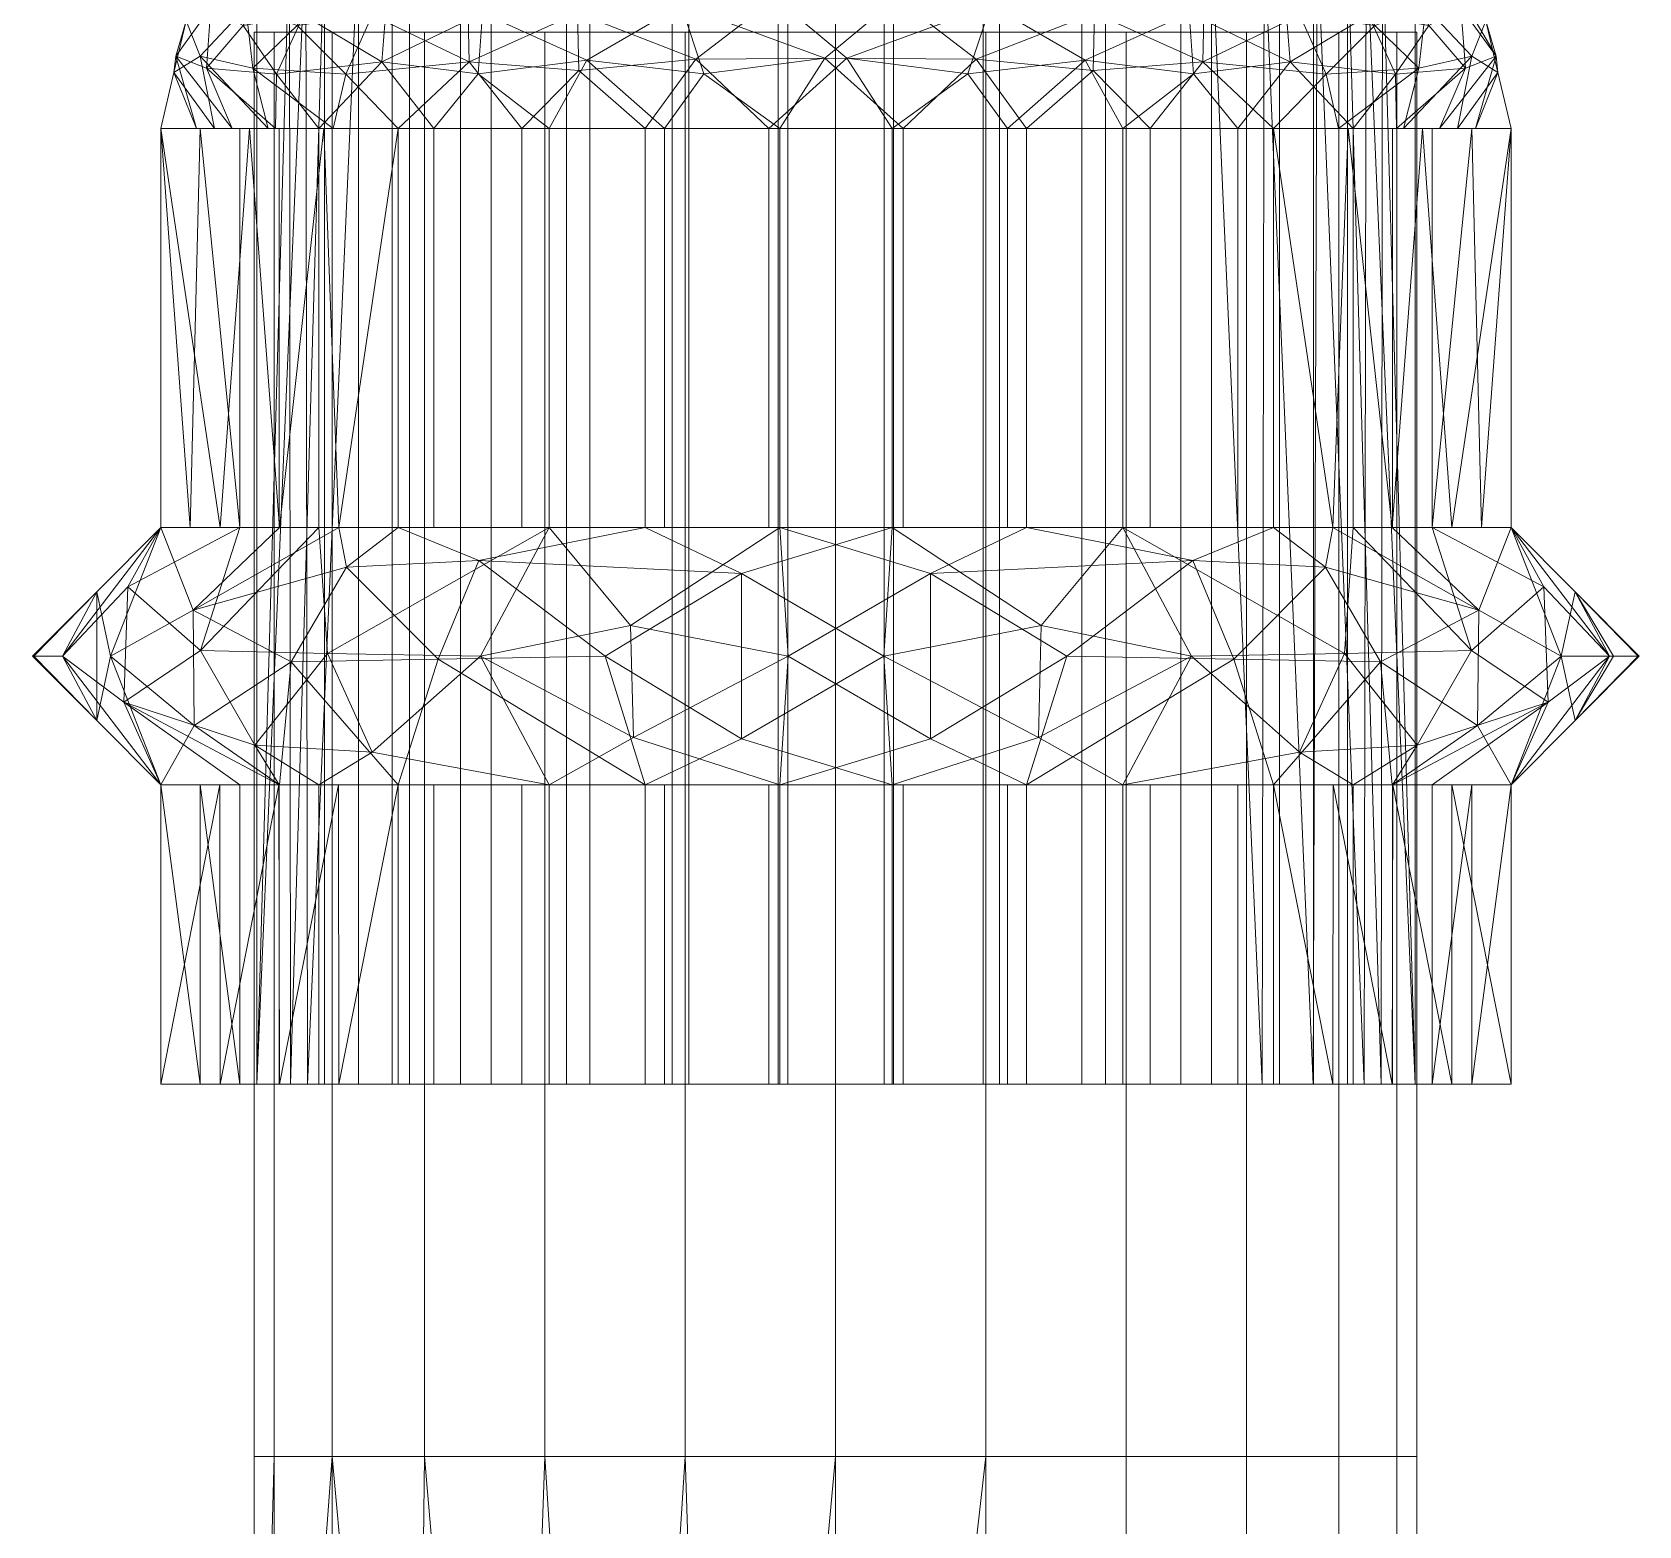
# Model space of a CAD drawing. Header units: inches. Extents: x -3325 to -59, y 5 to 733.
# Drawn here: x -2516.409 to -2514.591, y 457.053 to 458.743 of the extents above; entities that cross this region are included whole.
import ezdxf

# ---------------------------------------------------------------- set-up
doc = ezdxf.new("R2010")
doc.units = ezdxf.units.IN
doc.header["$MEASUREMENT"] = 0
doc.layers.add('P-PIPE', color=10, linetype='Continuous', lineweight=9)

# ---------------------------------------------------------------- blocks, each defined once
blk = doc.blocks.new('Tee - Welded - Generic - Standard-1244384-06 - Fifth Level')
at = {"layer": 'P-PIPE'}
mesh = blk.add_polyface(dxfattribs=at)
corners = [(-1.4961, -0.6575), (1.4961, -0.6575), (1.4961, -0.6351, 0.1702), (1.4961, -0.5694, 0.3287), (1.4961, -0.4649, 0.4649), (1.4961, -0.3287, 0.5694), (1.4961, -0.1702, 0.6351), (1.4961, 0, 0.6575), (1.4961, 0.1702, 0.6351), (1.4961, 0.3287, 0.5694), (1.4961, 0.4649, 0.4649), (1.4961, 0.5694, 0.3287), (1.4961, 0.6351, 0.1702), (1.4961, 0.6575), (0.6575, 0.6575), (0.6336, 0.6336, 0.1755), (0.5691, 0.5691, 0.3293), (0.4771, 0.4771, 0.4524), (0.3685, 0.3685, 0.5445), (0.2501, 0.2501, 0.608), (0.1263, 0.1263, 0.6452), (0, 0, 0.6575), (-0.1263, 0.1263, 0.6452), (-0.2501, 0.2501, 0.608), (-0.3685, 0.3685, 0.5445), (-0.4771, 0.4771, 0.4524), (-0.5691, 0.5691, 0.3293), (-0.6336, 0.6336, 0.1755), (-0.6575, 0.6575), (-1.4961, 0.6575), (-1.4961, 0.6351, 0.1702), (-1.4961, 0.5694, 0.3287), (-1.4961, 0.4649, 0.4649), (-1.4961, 0.3287, 0.5694), (-1.4961, 0.1702, 0.6351), (-1.4961, 0, 0.6575), (-1.4961, -0.1702, 0.6351), (-1.4961, -0.3287, 0.5694), (-1.4961, -0.4649, 0.4649), (-1.4961, -0.5694, 0.3287), (-1.4961, -0.6351, 0.1702)]
mesh.append_faces([[corners[k] for k in face] for face in [(14, 12, 13)]], dxfattribs={"vtx0": -1})
mesh.append_faces([[corners[k] for k in face] for face in [(15, 12, 14), (17, 11, 16), (31, 27, 30), (33, 24, 32), (26, 31, 25), (19, 9, 18), (21, 7, 20), (20, 8, 19), (9, 19, 8), (23, 34, 22), (35, 22, 34)]], dxfattribs={"vtx0": -1, "vtx1": -1})
mesh.append_faces([[corners[k] for k in face] for face in [(15, 11, 12), (18, 9, 10), (10, 17, 18), (30, 27, 28), (31, 26, 27), (32, 24, 25), (25, 31, 32), (40, 2, 3, 39), (38, 4, 5, 37), (39, 3, 4, 38), (37, 5, 6, 36), (35, 21, 22)]], dxfattribs={"vtx0": -1, "vtx2": -1})
mesh.append_faces([[corners[k] for k in face] for face in [(21, 35, 36, 6)]], dxfattribs={"vtx0": -1, "vtx2": -1, "vtx3": -1})
mesh.append_faces([[corners[k] for k in face] for face in [(29, 30, 28)]], dxfattribs={"vtx1": -1})
mesh.append_faces([[corners[k] for k in face] for face in [(15, 16, 11), (10, 11, 17), (23, 24, 33), (7, 8, 20), (6, 7, 21), (33, 34, 23)]], dxfattribs={"vtx1": -1, "vtx2": -1})
mesh.append_faces([[corners[k] for k in face] for face in [(0, 1, 2, 40)]], dxfattribs={"vtx2": -1})
mesh = blk.add_polyface(dxfattribs=at)
corners = [(-1.4961, 0.6575), (-0.6575, 0.6575), (-0.6336, 0.6336, -0.1755), (-0.5691, 0.5691, -0.3293), (-0.4771, 0.4771, -0.4524), (-0.3685, 0.3685, -0.5445), (-0.2501, 0.2501, -0.608), (-0.1263, 0.1263, -0.6452), (0, 0, -0.6575), (0.1263, 0.1263, -0.6452), (0.2501, 0.2501, -0.608), (0.3685, 0.3685, -0.5445), (0.4771, 0.4771, -0.4524), (0.5691, 0.5691, -0.3293), (0.6336, 0.6336, -0.1755), (0.6575, 0.6575), (1.4961, 0.6575), (1.4961, 0.6351, -0.1702), (1.4961, 0.5694, -0.3287), (1.4961, 0.4649, -0.4649), (1.4961, 0.3287, -0.5694), (1.4961, 0.1702, -0.6351), (1.4961, 0, -0.6575), (1.4961, -0.1702, -0.6351), (1.4961, -0.3287, -0.5694), (1.4961, -0.4649, -0.4649), (1.4961, -0.5694, -0.3287), (1.4961, -0.6351, -0.1702), (1.4961, -0.6575), (-1.4961, -0.6575), (-1.4961, -0.6351, -0.1702), (-1.4961, -0.5694, -0.3287), (-1.4961, -0.4649, -0.4649), (-1.4961, -0.3287, -0.5694), (-1.4961, -0.1702, -0.6351), (-1.4961, 0, -0.6575), (-1.4961, 0.1702, -0.6351), (-1.4961, 0.3287, -0.5694), (-1.4961, 0.4649, -0.4649), (-1.4961, 0.5694, -0.3287), (-1.4961, 0.6351, -0.1702)]
mesh.append_faces([[corners[k] for k in face] for face in [(30, 27, 28, 29)]], dxfattribs={"vtx0": -1})
mesh.append_faces([[corners[k] for k in face] for face in [(9, 22, 8), (36, 7, 35), (10, 21, 9), (18, 14, 17), (15, 17, 14), (6, 37, 5), (39, 4, 38), (4, 39, 3), (21, 10, 20)]], dxfattribs={"vtx0": -1, "vtx1": -1})
mesh.append_faces([[corners[k] for k in face] for face in [(32, 25, 26, 31), (31, 26, 27, 30), (33, 24, 25, 32), (9, 21, 22), (34, 23, 24, 33), (36, 6, 7), (8, 34, 35), (11, 19, 20), (19, 11, 12), (40, 1, 2), (39, 2, 3)]], dxfattribs={"vtx0": -1, "vtx2": -1})
mesh.append_faces([[corners[k] for k in face] for face in [(8, 22, 23, 34)]], dxfattribs={"vtx0": -1, "vtx2": -1, "vtx3": -1})
mesh.append_faces([[corners[k] for k in face] for face in [(0, 1, 40)]], dxfattribs={"vtx1": -1})
mesh.append_faces([[corners[k] for k in face] for face in [(36, 37, 6), (7, 8, 35), (12, 13, 18), (18, 19, 12), (10, 11, 20), (13, 14, 18), (37, 38, 5), (4, 5, 38), (39, 40, 2)]], dxfattribs={"vtx1": -1, "vtx2": -1})
mesh.append_faces([[corners[k] for k in face] for face in [(15, 16, 17)]], dxfattribs={"vtx2": -1})
mesh = blk.add_polyface(dxfattribs=at)
corners = [(1.4961, 0.6575), (1.4961, 0.6351, 0.1702), (1.4961, 0.5694, 0.3287), (1.4961, 0.4649, 0.4649), (1.4961, 0.3287, 0.5694), (1.4961, 0.1702, 0.6351), (1.4961, 0, 0.6575), (1.4961, -0.1702, 0.6351), (1.4961, -0.3287, 0.5694), (1.4961, -0.4649, 0.4649), (1.4961, -0.5694, 0.3287), (1.4961, -0.6351, 0.1702), (1.4961, -0.6575), (1.4961, -0.6351, -0.1702), (1.4961, -0.5694, -0.3287), (1.4961, -0.4649, -0.4649), (1.4961, -0.3287, -0.5694), (1.4961, -0.1702, -0.6351), (1.4961, 0, -0.6575), (1.4961, 0.1702, -0.6351), (1.4961, 0.3287, -0.5694), (1.4961, 0.4649, -0.4649), (1.4961, 0.5694, -0.3287), (1.4961, 0.6351, -0.1702)]
mesh.append_faces([[corners[k] for k in face] for face in [(20, 17, 18, 19)]], dxfattribs={"vtx0": -1})
mesh.append_faces([[corners[k] for k in face] for face in [(23, 17, 20), (11, 23, 8, 10)]], dxfattribs={"vtx0": -1, "vtx1": -1, "vtx2": -1})
mesh.append_faces([[corners[k] for k in face] for face in [(17, 23, 11, 14)]], dxfattribs={"vtx0": -1, "vtx1": -1, "vtx2": -1, "vtx3": -1})
mesh.append_faces([[corners[k] for k in face] for face in [(16, 17, 14, 15), (9, 10, 8)]], dxfattribs={"vtx1": -1})
mesh.append_faces([[corners[k] for k in face] for face in [(7, 8, 3, 6)]], dxfattribs={"vtx1": -1, "vtx2": -1})
mesh.append_faces([[corners[k] for k in face] for face in [(23, 0, 3, 8)]], dxfattribs={"vtx1": -1, "vtx2": -1, "vtx3": -1})
mesh.append_faces([[corners[k] for k in face] for face in [(12, 13, 14, 11)]], dxfattribs={"vtx2": -1})
mesh.append_faces([[corners[k] for k in face] for face in [(20, 21, 22, 23), (0, 1, 2, 3), (3, 4, 5, 6)]], dxfattribs={"vtx3": -1})
blk = doc.blocks.new('Victaulic-VicPress316-Elbow 90-45deg Style P568_P571 - Standard-1244383-06 - Fifth Level')
at = {"layer": 'P-PIPE'}
mesh = blk.add_polyface(dxfattribs=at)
corners = [(-0.6575, -2.221), (-0.7377, -2.3171), (-0.7665, -2.439), (-0.542, -2.439, 0.542), (0, -2.439, 0.7665), (0.542, -2.439, 0.542), (0.7665, -2.439), (0.7377, -2.3171), (0.6575, -2.221), (0.4649, -2.221, 0.4649), (0, -2.221, 0.6575), (-0.4649, -2.221, 0.4649), (0.6649, -2.439, 0.2453), (-0.6649, -2.439, 0.2453), (0.5612, -2.221, 0.2325), (0.5655, -2.3109, 0.4687), (0.271, -2.439, 0.6542), (0.3473, -2.3086, 0.6458), (-0.5612, -2.221, 0.2325), (-0.5655, -2.3109, 0.4687), (-0.271, -2.439, 0.6542), (-0.3473, -2.3086, 0.6458), (0.6896, -2.3021, 0.2383), (-0.6896, -2.3021, 0.2383), (0.2325, -2.221, 0.5612), (0.1283, -2.2917, 0.7118), (-0.1159, -2.2997, 0.7189), (-0.2325, -2.221, 0.5612), (0.7515, -2.3755), (0.7157, -2.439, 0.1227), (0.7356, -2.3573, 0.1654), (0.6883, -2.3706, 0.317), (0.6034, -2.439, 0.3937), (0.5958, -2.3776, 0.471), (0.466, -2.3637, 0.5952), (0.6423, -2.3225, 0.3682), (0.609, -2.2669, 0.3557), (0.5131, -2.221, 0.3487), (0.4065, -2.439, 0.5981), (-0.7157, -2.439, 0.1227), (-0.7515, -2.3755), (-0.7356, -2.3573, 0.1654), (-0.6883, -2.3706, 0.317), (-0.6034, -2.439, 0.3937), (-0.5958, -2.3776, 0.471), (-0.466, -2.3637, 0.5952), (-0.6423, -2.3225, 0.3682), (-0.609, -2.2669, 0.3557), (-0.5131, -2.221, 0.3487), (-0.4065, -2.439, 0.5981), (0.4636, -2.2772, 0.542), (0.3487, -2.221, 0.5131), (-0.4636, -2.2772, 0.542), (-0.3487, -2.221, 0.5131), (0.6094, -2.221, 0.1162), (-0.6094, -2.221, 0.1162), (0.1162, -2.221, 0.6094), (0.2192, -2.3604, 0.7224), (0.0503, -2.3595, 0.753), (-0.1355, -2.439, 0.7104), (-0.2226, -2.3618, 0.7218), (0.1355, -2.439, 0.7104), (-0.087, -2.377, 0.7544), (-0.3499, -2.3773, 0.674), (-0.1162, -2.221, 0.6094), (0.3481, -2.3732, 0.6738)]
mesh.append_faces([[corners[k] for k in face] for face in [(55, 47, 18), (7, 30, 28), (29, 30, 12), (3, 44, 43), (48, 52, 11), (24, 17, 51), (14, 36, 54), (56, 25, 24), (59, 60, 20), (20, 63, 49)]], dxfattribs={"vtx0": -1, "vtx1": -1})
mesh.append_faces([[corners[k] for k in face] for face in [(22, 54, 36), (22, 31, 30), (57, 65, 17), (15, 36, 50), (33, 15, 34), (44, 3, 45), (44, 46, 42), (48, 47, 52), (45, 49, 63), (33, 32, 31), (17, 24, 25), (31, 12, 30), (19, 52, 47), (26, 62, 58), (58, 61, 57), (21, 53, 52), (25, 10, 26), (36, 35, 22), (47, 46, 19), (13, 42, 41), (17, 25, 57), (50, 51, 17), (57, 25, 58), (34, 65, 38), (7, 22, 30), (30, 29, 28), (31, 22, 35), (5, 33, 34), (35, 15, 33), (17, 34, 50), (31, 35, 33), (15, 35, 36), (36, 37, 50), (41, 23, 1), (42, 23, 41), (41, 40, 39), (42, 46, 23), (43, 44, 42), (19, 44, 45), (19, 45, 52), (63, 60, 21), (23, 47, 55), (19, 46, 44), (46, 47, 23), (15, 50, 34), (21, 52, 45), (34, 17, 65), (58, 25, 26), (62, 60, 59), (20, 60, 63), (60, 26, 21), (60, 62, 26), (58, 62, 4), (45, 63, 21), (21, 26, 27), (65, 57, 16)]], dxfattribs={"vtx0": -1, "vtx1": -1, "vtx2": -1})
mesh.append_faces([[corners[k] for k in face] for face in [(41, 1, 40), (62, 59, 4), (33, 5, 32), (36, 14, 37), (42, 13, 43), (45, 3, 49), (21, 27, 53), (50, 9, 51), (22, 8, 54), (58, 4, 61), (26, 10, 64)]], dxfattribs={"vtx0": -1, "vtx2": -1})
mesh.append_faces([[corners[k] for k in face] for face in [(7, 8, 22), (37, 9, 50), (56, 10, 25), (0, 1, 23), (64, 27, 26), (32, 12, 31), (38, 5, 34), (39, 13, 41), (55, 0, 23), (16, 38, 65), (48, 18, 47), (53, 11, 52), (61, 16, 57)]], dxfattribs={"vtx1": -1, "vtx2": -1})
mesh.append_faces([[corners[k] for k in face] for face in [(40, 2, 39), (29, 6, 28)]], dxfattribs={"vtx2": -1})
mesh = blk.add_polyface(dxfattribs=at)
corners = [(0.6575, -2.221), (0.7377, -2.3171), (0.7665, -2.439), (0.542, -2.439, -0.542), (0, -2.439, -0.7665), (-0.542, -2.439, -0.542), (-0.7665, -2.439), (-0.7377, -2.3171), (-0.6575, -2.221), (-0.4649, -2.221, -0.4649), (0, -2.221, -0.6575), (0.4649, -2.221, -0.4649), (-0.6649, -2.439, -0.2453), (0.6649, -2.439, -0.2453), (-0.5612, -2.221, -0.2325), (-0.5655, -2.3109, -0.4687), (-0.271, -2.439, -0.6542), (-0.3473, -2.3086, -0.6458), (0.5612, -2.221, -0.2325), (0.5655, -2.3109, -0.4687), (0.271, -2.439, -0.6542), (0.3473, -2.3086, -0.6458), (-0.6896, -2.3021, -0.2383), (0.6896, -2.3021, -0.2383), (-0.2325, -2.221, -0.5612), (-0.1283, -2.2917, -0.7118), (0.1159, -2.2997, -0.7189), (0.2325, -2.221, -0.5612), (-0.7515, -2.3755), (-0.7157, -2.439, -0.1227), (-0.7356, -2.3573, -0.1654), (-0.6883, -2.3706, -0.317), (-0.6034, -2.439, -0.3937), (-0.5958, -2.3776, -0.471), (-0.466, -2.3637, -0.5952), (-0.6423, -2.3225, -0.3682), (-0.609, -2.2669, -0.3557), (-0.5131, -2.221, -0.3487), (-0.4065, -2.439, -0.5981), (0.7157, -2.439, -0.1227), (0.7515, -2.3755), (0.7356, -2.3573, -0.1654), (0.6883, -2.3706, -0.317), (0.6034, -2.439, -0.3937), (0.5958, -2.3776, -0.471), (0.466, -2.3637, -0.5952), (0.6423, -2.3225, -0.3682), (0.609, -2.2669, -0.3557), (0.5131, -2.221, -0.3487), (0.4065, -2.439, -0.5981), (-0.4636, -2.2772, -0.542), (-0.3487, -2.221, -0.5131), (0.4636, -2.2772, -0.542), (0.3487, -2.221, -0.5131), (-0.6094, -2.221, -0.1162), (0.6976, -2.2691), (0.6094, -2.221, -0.1162), (-0.1162, -2.221, -0.6094), (-0.2192, -2.3604, -0.7224), (-0.0503, -2.3595, -0.753), (0.1355, -2.439, -0.7104), (0.2226, -2.3618, -0.7218), (-0.1355, -2.439, -0.7104), (0.087, -2.377, -0.7544), (0.3499, -2.3773, -0.674), (0.1162, -2.221, -0.6094), (-0.3481, -2.3732, -0.6738)]
mesh.append_faces([[corners[k] for k in face] for face in [(1, 41, 55), (7, 30, 28), (29, 30, 12), (55, 23, 0), (3, 44, 43), (48, 52, 11), (24, 17, 51), (14, 36, 54), (56, 47, 18), (57, 25, 24), (60, 61, 20), (20, 64, 49)]], dxfattribs={"vtx0": -1, "vtx1": -1})
mesh.append_faces([[corners[k] for k in face] for face in [(15, 36, 50), (22, 31, 30), (58, 66, 17), (17, 24, 25), (59, 62, 58), (33, 15, 34), (31, 12, 30), (22, 54, 36), (45, 49, 64), (45, 44, 3), (33, 32, 31), (48, 47, 52), (44, 46, 42), (19, 52, 47), (26, 63, 59), (56, 23, 47), (21, 53, 52), (25, 10, 26), (36, 35, 22), (47, 46, 19), (13, 42, 41), (17, 25, 58), (50, 51, 17), (58, 25, 59), (34, 66, 38), (7, 22, 30), (30, 29, 28), (31, 22, 35), (5, 33, 34), (35, 15, 33), (17, 34, 50), (31, 35, 33), (15, 35, 36), (36, 37, 50), (23, 55, 41), (42, 23, 41), (41, 40, 39), (42, 46, 23), (43, 44, 42), (19, 44, 45), (19, 45, 52), (64, 61, 21), (19, 46, 44), (46, 47, 23), (15, 50, 34), (21, 52, 45), (34, 17, 66), (59, 25, 26), (63, 61, 60), (20, 61, 64), (61, 26, 21), (61, 63, 26), (59, 63, 4), (45, 64, 21), (21, 26, 27), (66, 58, 16)]], dxfattribs={"vtx0": -1, "vtx1": -1, "vtx2": -1})
mesh.append_faces([[corners[k] for k in face] for face in [(50, 37, 9), (41, 1, 40), (63, 60, 4), (33, 5, 32), (36, 14, 37), (42, 13, 43), (45, 3, 49), (21, 27, 53), (50, 9, 51), (22, 8, 54), (59, 4, 62), (26, 10, 65)]], dxfattribs={"vtx0": -1, "vtx2": -1})
mesh.append_faces([[corners[k] for k in face] for face in [(7, 8, 22), (57, 10, 25), (65, 27, 26), (32, 12, 31), (38, 5, 34), (39, 13, 41), (16, 38, 66), (56, 0, 23), (48, 18, 47), (53, 11, 52), (62, 16, 58)]], dxfattribs={"vtx1": -1, "vtx2": -1})
mesh.append_faces([[corners[k] for k in face] for face in [(40, 2, 39), (29, 6, 28)]], dxfattribs={"vtx2": -1})
mesh = blk.add_polyface(dxfattribs=at)
corners = [(-0.6575, -3.52), (-0.6575, -2.221), (-0.4649, -2.221, 0.4649), (0, -2.221, 0.6575), (0.4649, -2.221, 0.4649), (0.6575, -2.221), (0.6575, -3.52), (0.4649, -3.52, 0.4649), (0, -3.52, 0.6575), (-0.4649, -3.52, 0.4649), (0.2325, -3.52, 0.5612), (0.2325, -2.221, 0.5612), (0.3487, -2.221, 0.5131), (0.565, -2.221, 0.2234), (0.5612, -3.52, 0.2325), (0.5131, -3.52, 0.3487), (-0.5612, -3.52, 0.2325), (-0.5612, -2.221, 0.2325), (-0.5131, -2.221, 0.3487), (-0.2325, -3.52, 0.5612), (-0.2325, -2.221, 0.5612), (-0.1162, -2.221, 0.6094), (0.1162, -3.52, 0.6094), (0.1162, -2.221, 0.6094), (0.3487, -3.52, 0.5131), (0.6112, -2.221, 0.1117), (0.6094, -3.52, 0.1162), (0.5149, -2.221, 0.3442), (-0.6112, -2.221, 0.1117), (-0.6094, -3.52, 0.1162), (-0.5131, -3.52, 0.3487), (-0.3487, -2.221, 0.5131), (-0.3487, -3.52, 0.5131), (-0.1162, -3.52, 0.6094)]
mesh.append_faces([[corners[k] for k in face] for face in [(13, 14, 27), (7, 4, 15), (17, 29, 28)]], dxfattribs={"vtx0": -1, "vtx1": -1})
mesh.append_faces([[corners[k] for k in face] for face in [(21, 33, 19, 20), (25, 6, 26), (11, 10, 22, 23), (30, 18, 2, 9), (17, 16, 29), (3, 8, 33, 21), (8, 3, 23, 22), (20, 19, 32, 31), (18, 30, 16, 17), (13, 26, 14), (31, 32, 9, 2), (26, 13, 25), (15, 4, 27)]], dxfattribs={"vtx0": -1, "vtx2": -1})
mesh.append_faces([[corners[k] for k in face] for face in [(29, 0, 28), (14, 15, 27)]], dxfattribs={"vtx1": -1, "vtx2": -1})
mesh.append_faces([[corners[k] for k in face] for face in [(12, 4, 7, 24), (24, 10, 11, 12)]], dxfattribs={"vtx1": -1, "vtx3": -1})
mesh.append_faces([[corners[k] for k in face] for face in [(25, 5, 6), (0, 1, 28)]], dxfattribs={"vtx2": -1})
mesh = blk.add_polyface(dxfattribs=at)
corners = [(0.6575, -3.52), (0.6575, -2.221), (0.4649, -2.221, -0.4649), (0, -2.221, -0.6575), (-0.4649, -2.221, -0.4649), (-0.6575, -2.221), (-0.6575, -3.52), (-0.4649, -3.52, -0.4649), (0, -3.52, -0.6575), (0.4649, -3.52, -0.4649), (-0.5612, -3.52, -0.2325), (-0.5612, -2.221, -0.2325), (-0.6112, -2.221, -0.1117), (-0.2325, -2.221, -0.5612), (-0.2325, -3.52, -0.5612), (-0.1162, -3.52, -0.6094), (0.5612, -3.52, -0.2325), (0.5612, -2.221, -0.2325), (0.5131, -2.221, -0.3487), (0.2325, -3.52, -0.5612), (0.2325, -2.221, -0.5612), (0.1162, -2.221, -0.6094), (-0.5131, -3.52, -0.3487), (-0.5131, -2.221, -0.3487), (-0.6094, -3.52, -0.1162), (-0.3487, -3.52, -0.5131), (-0.3487, -2.221, -0.5131), (-0.1162, -2.221, -0.6094), (0.6112, -2.221, -0.1117), (0.6094, -3.52, -0.1162), (0.5131, -3.52, -0.3487), (0.3487, -2.221, -0.5131), (0.3487, -3.52, -0.5131), (0.1162, -3.52, -0.6094)]
mesh.append_faces([[corners[k] for k in face] for face in [(17, 29, 28)]], dxfattribs={"vtx0": -1, "vtx1": -1})
mesh.append_faces([[corners[k] for k in face] for face in [(30, 18, 2, 9), (7, 4, 23, 22), (8, 3, 27, 15), (14, 13, 26, 25), (11, 10, 22, 23), (25, 26, 4, 7), (21, 33, 19, 20), (17, 16, 29), (3, 8, 33, 21), (15, 27, 13, 14), (12, 6, 24), (18, 30, 16, 17), (20, 19, 32, 31), (31, 32, 9, 2), (24, 11, 12)]], dxfattribs={"vtx0": -1, "vtx2": -1})
mesh.append_faces([[corners[k] for k in face] for face in [(24, 10, 11), (29, 0, 28)]], dxfattribs={"vtx1": -1, "vtx2": -1})
mesh.append_faces([[corners[k] for k in face] for face in [(12, 5, 6), (0, 1, 28)]], dxfattribs={"vtx2": -1})
mesh = blk.add_polyface(dxfattribs=at)
corners = [(-0.7665, -2.439), (-0.7665, -2.8905), (-0.542, -2.8905, 0.542), (0, -2.8905, 0.7665), (0.542, -2.8905, 0.542), (0.7665, -2.8905), (0.7665, -2.439), (0.542, -2.439, 0.542), (0, -2.439, 0.7665), (-0.542, -2.439, 0.542), (0.6827, -2.439, 0.2023), (0.6542, -2.8905, 0.271), (0.5981, -2.8905, 0.4065), (0.271, -2.439, 0.6542), (0.271, -2.8905, 0.6542), (0.1355, -2.8905, 0.7104), (-0.6542, -2.439, 0.271), (-0.6542, -2.8905, 0.271), (-0.7246, -2.8905, 0.1011), (-0.271, -2.8905, 0.6542), (-0.271, -2.439, 0.6542), (-0.1355, -2.439, 0.7104), (0.7104, -2.8905, 0.1355), (0.6124, -2.439, 0.3721), (0.4065, -2.8905, 0.5981), (0.4065, -2.439, 0.5981), (0.1355, -2.439, 0.7104), (-0.5981, -2.439, 0.4065), (-0.5981, -2.8905, 0.4065), (-0.7104, -2.439, 0.1355), (-0.4065, -2.8905, 0.5981), (-0.4065, -2.439, 0.5981), (-0.1355, -2.8905, 0.7104)]
mesh.append_faces([[corners[k] for k in face] for face in [(18, 0, 1)]], dxfattribs={"vtx0": -1})
mesh.append_faces([[corners[k] for k in face] for face in [(23, 11, 10), (12, 7, 4), (10, 22, 6), (11, 23, 12), (29, 17, 16), (17, 29, 18)]], dxfattribs={"vtx0": -1, "vtx1": -1})
mesh.append_faces([[corners[k] for k in face] for face in [(8, 3, 15, 26), (24, 25, 13, 14), (21, 32, 3, 8), (14, 13, 26, 15), (27, 28, 2, 9), (30, 31, 9, 2), (4, 7, 25, 24), (16, 17, 28, 27), (19, 20, 31, 30), (20, 19, 32, 21), (10, 11, 22)]], dxfattribs={"vtx0": -1, "vtx2": -1})
mesh.append_faces([[corners[k] for k in face] for face in [(5, 6, 22)]], dxfattribs={"vtx1": -1})
mesh.append_faces([[corners[k] for k in face] for face in [(23, 7, 12), (29, 0, 18)]], dxfattribs={"vtx1": -1, "vtx2": -1})
mesh = blk.add_polyface(dxfattribs=at)
corners = [(0.7665, -2.439), (0.7665, -2.8905), (0.542, -2.8905, -0.542), (0, -2.8905, -0.7665), (-0.542, -2.8905, -0.542), (-0.7665, -2.8905), (-0.7665, -2.439), (-0.542, -2.439, -0.542), (0, -2.439, -0.7665), (0.542, -2.439, -0.542), (-0.6827, -2.439, -0.2023), (-0.6542, -2.8905, -0.271), (-0.5981, -2.8905, -0.4065), (-0.271, -2.439, -0.6542), (-0.271, -2.8905, -0.6542), (-0.1355, -2.8905, -0.7104), (0.6542, -2.439, -0.271), (0.6542, -2.8905, -0.271), (0.7246, -2.8905, -0.1011), (0.271, -2.8905, -0.6542), (0.271, -2.439, -0.6542), (0.1355, -2.439, -0.7104), (-0.7104, -2.8905, -0.1355), (-0.6124, -2.439, -0.3721), (-0.4065, -2.8905, -0.5981), (-0.4065, -2.439, -0.5981), (-0.1355, -2.439, -0.7104), (0.5981, -2.439, -0.4065), (0.5981, -2.8905, -0.4065), (0.7104, -2.439, -0.1355), (0.4065, -2.8905, -0.5981), (0.4065, -2.439, -0.5981), (0.1355, -2.8905, -0.7104)]
mesh.append_faces([[corners[k] for k in face] for face in [(18, 0, 1)]], dxfattribs={"vtx0": -1})
mesh.append_faces([[corners[k] for k in face] for face in [(23, 11, 10), (12, 7, 4), (10, 22, 6), (29, 17, 16), (17, 29, 18), (11, 23, 12)]], dxfattribs={"vtx0": -1, "vtx1": -1})
mesh.append_faces([[corners[k] for k in face] for face in [(8, 3, 15, 26), (4, 7, 25, 24), (24, 25, 13, 14), (21, 32, 3, 8), (27, 28, 2, 9), (16, 17, 28, 27), (30, 31, 9, 2), (14, 13, 26, 15), (19, 20, 31, 30), (20, 19, 32, 21), (10, 11, 22)]], dxfattribs={"vtx0": -1, "vtx2": -1})
mesh.append_faces([[corners[k] for k in face] for face in [(5, 6, 22)]], dxfattribs={"vtx1": -1})
mesh.append_faces([[corners[k] for k in face] for face in [(23, 7, 12), (29, 0, 18)]], dxfattribs={"vtx1": -1, "vtx2": -1})
mesh = blk.add_polyface(dxfattribs=at)
corners = [(-0.7665, -2.8905), (-0.912, -3.036), (-0.7665, -3.1815), (-0.542, -3.1815, 0.542), (0, -3.1815, 0.7665), (0.542, -3.1815, 0.542), (0.7665, -3.1815), (0.912, -3.036), (0.7665, -2.8905), (0.542, -2.8905, 0.542), (0, -2.8905, 0.7665), (-0.542, -2.8905, 0.542), (0.8508, -3.036, 0.3284), (0.6542, -3.1815, 0.271), (0.6699, -3.0423, 0.6186), (0.3329, -3.036, 0.8491), (0.6542, -2.8905, 0.271), (-0.8508, -3.036, 0.3284), (-0.6542, -2.8905, 0.271), (-0.6699, -3.0297, 0.6186), (-0.3329, -3.036, 0.8491), (-0.6542, -3.1815, 0.271), (0.8392, -2.9632), (0.8392, -3.1087), (0.8966, -3.036, 0.167), (0.7661, -3.1143, 0.4512), (0.7691, -2.9841, 0.4721), (0.5981, -2.8905, 0.4065), (0.6078, -2.9354, 0.6247), (0.5145, -3.0392, 0.753), (0.271, -2.8905, 0.6542), (0.4658, -2.9276, 0.7271), (0.271, -3.1815, 0.6542), (0.0217, -3.036, 0.9117), (-0.8392, -3.1087), (-0.8392, -2.9632), (-0.8966, -3.036, 0.167), (-0.7661, -2.9577, 0.4512), (-0.7691, -3.0879, 0.4721), (-0.5981, -3.1815, 0.4065), (-0.6078, -3.1366, 0.6247), (-0.5145, -3.0328, 0.753), (-0.271, -3.1815, 0.6542), (-0.4658, -3.1444, 0.7271), (-0.271, -2.8905, 0.6542), (0.1789, -2.9424, 0.8594), (0.1789, -3.1296, 0.8594), (-0.1578, -3.1281, 0.8648), (-0.1586, -3.0014, 0.8939)]
mesh.append_faces([[corners[k] for k in face] for face in [(10, 45, 30), (3, 40, 39), (23, 12, 6), (16, 26, 8), (27, 26, 16), (35, 17, 0), (21, 38, 2), (39, 38, 21), (32, 46, 4), (44, 48, 10)]], dxfattribs={"vtx0": -1, "vtx1": -1})
mesh.append_faces([[corners[k] for k in face] for face in [(20, 42, 47), (14, 25, 26), (31, 45, 15), (26, 25, 12), (29, 28, 31), (26, 28, 14), (15, 32, 29), (38, 40, 19), (8, 26, 12), (37, 38, 19), (47, 33, 48), (38, 37, 17), (41, 40, 43), (2, 38, 17), (12, 24, 22), (24, 12, 23), (12, 25, 6), (25, 14, 13), (27, 28, 26), (14, 28, 29), (14, 29, 5), (46, 15, 45), (29, 31, 15), (9, 31, 28), (46, 45, 33), (33, 4, 46), (17, 36, 34), (36, 17, 35), (17, 37, 0), (37, 19, 18), (40, 38, 39), (19, 40, 41), (42, 20, 43), (41, 11, 19), (10, 48, 33), (41, 43, 20), (3, 43, 40), (20, 44, 41), (33, 45, 10), (30, 45, 31), (46, 32, 15), (20, 47, 48), (33, 47, 4), (48, 44, 20)]], dxfattribs={"vtx0": -1, "vtx1": -1, "vtx2": -1})
mesh.append_faces([[corners[k] for k in face] for face in [(24, 7, 22), (29, 32, 5), (14, 5, 13), (25, 13, 6), (37, 18, 0), (41, 44, 11), (24, 23, 7), (31, 9, 30), (47, 42, 4), (36, 35, 1), (43, 3, 42)]], dxfattribs={"vtx0": -1, "vtx2": -1})
mesh.append_faces([[corners[k] for k in face] for face in [(22, 8, 12), (34, 2, 17), (1, 34, 36), (11, 18, 19), (27, 9, 28)]], dxfattribs={"vtx1": -1, "vtx2": -1})
mesh = blk.add_polyface(dxfattribs=at)
corners = [(0.7665, -2.8905), (0.912, -3.036), (0.7665, -3.1815), (0.542, -3.1815, -0.542), (0, -3.1815, -0.7665), (-0.542, -3.1815, -0.542), (-0.7665, -3.1815), (-0.912, -3.036), (-0.7665, -2.8905), (-0.542, -2.8905, -0.542), (0, -2.8905, -0.7665), (0.542, -2.8905, -0.542), (-0.8508, -3.036, -0.3284), (-0.6542, -3.1815, -0.271), (-0.6699, -3.0423, -0.6186), (-0.3329, -3.036, -0.8491), (-0.6542, -2.8905, -0.271), (0.8508, -3.036, -0.3284), (0.6542, -2.8905, -0.271), (0.6699, -3.0297, -0.6186), (0.3329, -3.036, -0.8491), (0.6542, -3.1815, -0.271), (-0.8392, -2.9632), (-0.8392, -3.1087), (-0.7661, -3.1143, -0.4512), (-0.7691, -2.9841, -0.4721), (-0.5981, -2.8905, -0.4065), (-0.6078, -2.9354, -0.6247), (-0.5145, -3.0392, -0.753), (-0.271, -2.8905, -0.6542), (-0.4658, -2.9276, -0.7271), (-0.271, -3.1815, -0.6542), (-0.0217, -3.036, -0.9117), (0.8392, -3.1087), (0.8392, -2.9632), (0.8966, -3.036, -0.167), (0.7661, -2.9577, -0.4512), (0.7691, -3.0879, -0.4721), (0.5981, -3.1815, -0.4065), (0.6078, -3.1366, -0.6247), (0.5145, -3.0328, -0.753), (0.271, -3.1815, -0.6542), (0.4658, -3.1444, -0.7271), (0.271, -2.8905, -0.6542), (-0.1789, -2.9424, -0.8594), (-0.1789, -3.1296, -0.8594), (0.1578, -3.1281, -0.8648), (0.1586, -3.0014, -0.8939)]
mesh.append_faces([[corners[k] for k in face] for face in [(10, 44, 29), (1, 35, 34), (23, 12, 6), (16, 25, 8), (26, 25, 16), (21, 37, 2), (38, 37, 21), (31, 45, 4), (43, 47, 10)]], dxfattribs={"vtx0": -1, "vtx1": -1})
mesh.append_faces([[corners[k] for k in face] for face in [(47, 32, 10), (13, 24, 14), (30, 44, 15), (25, 24, 12), (25, 27, 14), (15, 31, 28), (20, 42, 41), (18, 36, 19), (8, 25, 12), (46, 32, 47), (37, 39, 19), (28, 27, 30), (37, 36, 17), (40, 39, 42), (14, 24, 25), (2, 37, 17), (12, 23, 22), (12, 24, 6), (26, 27, 25), (14, 27, 28), (14, 28, 5), (45, 15, 44), (28, 30, 15), (9, 30, 27), (45, 44, 32), (32, 4, 45), (17, 34, 35), (35, 33, 17), (19, 36, 37), (17, 36, 0), (38, 39, 37), (19, 39, 40), (19, 40, 11), (20, 41, 46), (40, 42, 20), (3, 42, 39), (20, 43, 40), (32, 44, 10), (29, 44, 30), (45, 31, 15), (20, 46, 47), (32, 46, 4), (47, 43, 20)]], dxfattribs={"vtx0": -1, "vtx1": -1, "vtx2": -1})
mesh.append_faces([[corners[k] for k in face] for face in [(36, 18, 0), (24, 13, 6), (28, 31, 5), (19, 11, 18), (14, 5, 13), (40, 43, 11), (30, 9, 29), (46, 41, 4), (42, 3, 41)]], dxfattribs={"vtx0": -1, "vtx2": -1})
mesh.append_faces([[corners[k] for k in face] for face in [(22, 8, 12), (33, 2, 17), (26, 9, 27), (0, 34, 17), (1, 33, 35), (38, 3, 39)]], dxfattribs={"vtx1": -1, "vtx2": -1})
mesh.append_faces([[corners[k] for k in face] for face in [(23, 7, 22)]], dxfattribs={"vtx2": -1})
mesh = blk.add_polyface(dxfattribs=at)
corners = [(-0.7665, -3.1815), (-0.7665, -3.52), (-0.542, -3.52, 0.542), (0, -3.52, 0.7665), (0.542, -3.52, 0.542), (0.7665, -3.52), (0.7665, -3.1815), (0.542, -3.1815, 0.542), (0, -3.1815, 0.7665), (-0.542, -3.1815, 0.542), (0.6548, -3.1815, 0.2698), (0.6542, -3.52, 0.271), (0.5981, -3.52, 0.4065), (0.271, -3.1815, 0.6542), (0.271, -3.52, 0.6542), (0.1355, -3.52, 0.7104), (-0.6542, -3.1815, 0.271), (-0.6542, -3.52, 0.271), (-0.7106, -3.52, 0.1349), (-0.271, -3.52, 0.6542), (-0.271, -3.1815, 0.6542), (-0.1355, -3.1815, 0.7104), (0.7104, -3.52, 0.1355), (0.7106, -3.1815, 0.1349), (0.5984, -3.1815, 0.4059), (0.4065, -3.1815, 0.5981), (0.4065, -3.52, 0.5981), (0.1355, -3.1815, 0.7104), (-0.5981, -3.1815, 0.4065), (-0.5981, -3.52, 0.4065), (-0.7104, -3.1815, 0.1355), (-0.4065, -3.52, 0.5981), (-0.4065, -3.1815, 0.5981), (-0.1355, -3.52, 0.7104)]
mesh.append_faces([[corners[k] for k in face] for face in [(7, 4, 12), (15, 27, 8, 3), (11, 10, 24), (25, 26, 4, 7), (21, 33, 3, 8), (16, 17, 29, 28), (28, 29, 2, 9), (31, 32, 9, 2), (14, 13, 27, 15), (17, 16, 30), (13, 14, 26, 25), (19, 20, 32, 31), (20, 19, 33, 21), (23, 22, 5)]], dxfattribs={"vtx0": -1, "vtx2": -1})
mesh.append_faces([[corners[k] for k in face] for face in [(6, 23, 5)]], dxfattribs={"vtx1": -1})
mesh.append_faces([[corners[k] for k in face] for face in [(23, 10, 22), (24, 7, 12), (30, 0, 18), (11, 22, 10), (12, 11, 24), (18, 17, 30)]], dxfattribs={"vtx1": -1, "vtx2": -1})
mesh.append_faces([[corners[k] for k in face] for face in [(0, 1, 18)]], dxfattribs={"vtx2": -1})
mesh = blk.add_polyface(dxfattribs=at)
corners = [(0.7665, -3.1815), (0.7665, -3.52), (0.542, -3.52, -0.542), (0, -3.52, -0.7665), (-0.542, -3.52, -0.542), (-0.7665, -3.52), (-0.7665, -3.1815), (-0.542, -3.1815, -0.542), (0, -3.1815, -0.7665), (0.542, -3.1815, -0.542), (-0.6548, -3.1815, -0.2698), (-0.6542, -3.52, -0.271), (-0.5981, -3.52, -0.4065), (-0.271, -3.1815, -0.6542), (-0.271, -3.52, -0.6542), (-0.1355, -3.52, -0.7104), (0.6542, -3.1815, -0.271), (0.6542, -3.52, -0.271), (0.7106, -3.52, -0.1349), (0.271, -3.52, -0.6542), (0.271, -3.1815, -0.6542), (0.1355, -3.1815, -0.7104), (-0.7104, -3.52, -0.1355), (-0.7106, -3.1815, -0.1349), (-0.5984, -3.1815, -0.4059), (-0.4065, -3.1815, -0.5981), (-0.4065, -3.52, -0.5981), (-0.1355, -3.1815, -0.7104), (0.5981, -3.1815, -0.4065), (0.5981, -3.52, -0.4065), (0.7104, -3.1815, -0.1355), (0.4065, -3.52, -0.5981), (0.4065, -3.1815, -0.5981), (0.1355, -3.52, -0.7104)]
mesh.append_faces([[corners[k] for k in face] for face in [(7, 4, 12), (11, 10, 24), (8, 3, 15, 27), (13, 14, 26, 25), (25, 26, 4, 7), (21, 33, 3, 8), (28, 29, 2, 9), (16, 17, 29, 28), (31, 32, 9, 2), (17, 16, 30), (14, 13, 27, 15), (19, 20, 32, 31), (20, 19, 33, 21), (23, 22, 5)]], dxfattribs={"vtx0": -1, "vtx2": -1})
mesh.append_faces([[corners[k] for k in face] for face in [(6, 23, 5)]], dxfattribs={"vtx1": -1})
mesh.append_faces([[corners[k] for k in face] for face in [(23, 10, 22), (30, 0, 18), (24, 7, 12), (11, 22, 10), (12, 11, 24), (18, 17, 30)]], dxfattribs={"vtx1": -1, "vtx2": -1})
mesh.append_faces([[corners[k] for k in face] for face in [(0, 1, 18)]], dxfattribs={"vtx2": -1})
mesh = blk.add_polyface(dxfattribs=at)
corners = [(-0.7665, -3.52), (-0.6575, -3.52), (-0.4649, -3.52, 0.4649), (0, -3.52, 0.6575), (0.4649, -3.52, 0.4649), (0.6575, -3.52), (0.7665, -3.52), (0.542, -3.52, 0.542), (0, -3.52, 0.7665), (-0.542, -3.52, 0.542)]
mesh.append_faces([[corners[k] for k in face] for face in [(4, 7, 8, 3)]], dxfattribs={"vtx0": -1, "vtx2": -1})
mesh.append_faces([[corners[k] for k in face] for face in [(8, 9, 2, 3)]], dxfattribs={"vtx1": -1, "vtx3": -1})
mesh.append_faces([[corners[k] for k in face] for face in [(5, 6, 7, 4)]], dxfattribs={"vtx2": -1})
mesh.append_faces([[corners[k] for k in face] for face in [(9, 0, 1, 2)]], dxfattribs={"vtx3": -1})
mesh = blk.add_polyface(dxfattribs=at)
corners = [(0.7665, -3.52), (0.6575, -3.52), (0.4649, -3.52, -0.4649), (0, -3.52, -0.6575), (-0.4649, -3.52, -0.4649), (-0.6575, -3.52), (-0.7665, -3.52), (-0.542, -3.52, -0.542), (0, -3.52, -0.7665), (0.542, -3.52, -0.542)]
mesh.append_faces([[corners[k] for k in face] for face in [(8, 3, 4, 7)]], dxfattribs={"vtx0": -1, "vtx2": -1})
mesh.append_faces([[corners[k] for k in face] for face in [(1, 2, 9, 0)]], dxfattribs={"vtx1": -1})
mesh.append_faces([[corners[k] for k in face] for face in [(8, 9, 2, 3)]], dxfattribs={"vtx1": -1, "vtx3": -1})
mesh.append_faces([[corners[k] for k in face] for face in [(5, 6, 7, 4)]], dxfattribs={"vtx2": -1})

msp = doc.modelspace()

# ---------------------------------------------------------------- linework, layer by layer
at = {"layer": 'P-PIPE', "color": 1}
for p, q in [((-2515.5, 459.6795, 1075), (-2515.5, 457.5525, 1075)), ((-2515.5, 458.7425, 1075), (-2515.5, 457.1311, 1075)), ((-2515.5, 458.7425, 1075), (-2515.5, 457.1311, 1075)), ((-2515.5, 454.139, 1075), (-2515.5, 457.1311, 1075))]:
    msp.add_line(p, q, dxfattribs=at)

# ---------------------------------------------------------------- block references
at = {"layer": 'P-PIPE', "color": 1, "extrusion": (-0.083045, 0, 0.996546), "rotation": 90}
msp.add_blockref('Victaulic-VicPress316-Elbow 90-45deg Style P568_P571 - Standard-1244383-06 - Fifth Level', (-461.0725, -2417.537, 1280.1876), dxfattribs=at)
at = {"layer": 'P-PIPE', "color": 1, "rotation": 90}
msp.add_blockref('Tee - Welded - Generic - Standard-1244384-06 - Fifth Level', (-2515.5, 455.635, 1075), dxfattribs=at)

# ---------------------------------------------------------------- meshes
at = {"layer": 'P-PIPE', "color": 1}
mesh = msp.add_polyface(dxfattribs=at)
corners = [(-2516.1575, 458.7425, 1075), (-2516.135, 458.7425, 1075.1701), (-2516.0695, 458.7425, 1075.3287), (-2515.9649, 458.7425, 1075.4649), (-2515.8287, 458.7425, 1075.5694), (-2515.6701, 458.7425, 1075.6351), (-2515.5, 458.7425, 1075.6575), (-2515.3299, 458.7425, 1075.6351), (-2515.1713, 458.7425, 1075.5694), (-2515.0351, 458.7425, 1075.4649), (-2514.9305, 458.7425, 1075.3287), (-2514.865, 458.7425, 1075.1701), (-2514.8425, 458.7425, 1075), (-2514.865, 458.7425, 1074.8298), (-2514.9305, 458.7425, 1074.6713), (-2515.0351, 458.7425, 1074.535), (-2515.1713, 458.7425, 1074.4306), (-2515.3299, 458.7425, 1074.3649), (-2515.5, 458.7425, 1074.3425), (-2515.6701, 458.7425, 1074.3649), (-2515.8287, 458.7425, 1074.4306), (-2515.9649, 458.7425, 1074.535), (-2516.0695, 458.7425, 1074.6713), (-2516.135, 458.7425, 1074.8298)]
mesh.append_faces([[corners[k] for k in face] for face in [(19, 17, 18)]], dxfattribs={"vtx0": -1, "color": 1})
mesh.append_faces([[corners[k] for k in face] for face in [(3, 11, 1, 2), (1, 11, 23, 0), (21, 17, 19, 20)]], dxfattribs={"vtx0": -1, "vtx1": -1, "color": 1})
mesh.append_faces([[corners[k] for k in face] for face in [(7, 11, 3)]], dxfattribs={"vtx0": -1, "vtx1": -1, "vtx2": -1, "color": 1})
mesh.append_faces([[corners[k] for k in face] for face in [(10, 11, 9)]], dxfattribs={"vtx1": -1, "color": 1})
mesh.append_faces([[corners[k] for k in face] for face in [(5, 6, 7)]], dxfattribs={"vtx2": -1, "color": 1})
mesh.append_faces([[corners[k] for k in face] for face in [(3, 4, 5, 7), (7, 8, 9, 11), (21, 22, 23, 13), (13, 14, 15, 21), (11, 12, 13, 23), (15, 16, 17, 21)]], dxfattribs={"vtx2": -1, "vtx3": -1, "color": 1})
mesh = msp.add_polyface(dxfattribs=at)
corners = [(-2515.5, 458.7425, 1075.6575), (-2515.6701, 458.7425, 1075.6351), (-2515.8287, 458.7425, 1075.5694), (-2515.9649, 458.7425, 1075.4649), (-2516.0695, 458.7425, 1075.3287), (-2516.135, 458.7425, 1075.1701), (-2516.1575, 458.7425, 1075), (-2516.1575, 457.1311, 1075), (-2516.135, 457.1311, 1075.1701), (-2516.0695, 457.1311, 1075.3287), (-2515.9649, 457.1311, 1075.4649), (-2515.8287, 457.1311, 1075.5694), (-2515.6701, 457.1311, 1075.6351), (-2515.5, 457.1311, 1075.6575)]
mesh.append_faces([[corners[k] for k in face] for face in [(8, 9, 4, 5), (3, 4, 9, 10), (11, 12, 1, 2), (2, 3, 10, 11)]], dxfattribs={"vtx1": -1, "vtx3": -1, "color": 1})
mesh.append_faces([[corners[k] for k in face] for face in [(6, 7, 8, 5)]], dxfattribs={"vtx2": -1, "color": 1})
mesh.append_faces([[corners[k] for k in face] for face in [(12, 13, 0, 1)]], dxfattribs={"vtx3": -1, "color": 1})
mesh = msp.add_polyface(dxfattribs=at)
corners = [(-2516.1575, 458.7425, 1075), (-2516.135, 458.7425, 1074.8298), (-2516.0695, 458.7425, 1074.6713), (-2515.9649, 458.7425, 1074.535), (-2515.8287, 458.7425, 1074.4306), (-2515.6701, 458.7425, 1074.3649), (-2515.5, 458.7425, 1074.3425), (-2515.5, 457.1311, 1074.3425), (-2515.6701, 457.1311, 1074.3649), (-2515.8287, 457.1311, 1074.4306), (-2515.9649, 457.1311, 1074.535), (-2516.0695, 457.1311, 1074.6713), (-2516.135, 457.1311, 1074.8298), (-2516.1575, 457.1311, 1075)]
mesh.append_faces([[corners[k] for k in face] for face in [(7, 8, 5, 6)]], dxfattribs={"vtx1": -1, "color": 1})
mesh.append_faces([[corners[k] for k in face] for face in [(8, 9, 4, 5), (3, 4, 9, 10), (11, 12, 1, 2), (2, 3, 10, 11)]], dxfattribs={"vtx1": -1, "vtx3": -1, "color": 1})
mesh.append_faces([[corners[k] for k in face] for face in [(12, 13, 0, 1)]], dxfattribs={"vtx3": -1, "color": 1})
mesh = msp.add_polyface(dxfattribs=at)
corners = [(-2514.8425, 458.7425, 1075), (-2514.865, 458.7425, 1075.1701), (-2514.9305, 458.7425, 1075.3287), (-2515.0351, 458.7425, 1075.4649), (-2515.1713, 458.7425, 1075.5694), (-2515.3299, 458.7425, 1075.6351), (-2515.5, 458.7425, 1075.6575), (-2515.5, 457.1311, 1075.6575), (-2515.3299, 457.1311, 1075.6351), (-2515.1713, 457.1311, 1075.5694), (-2515.0351, 457.1311, 1075.4649), (-2514.9305, 457.1311, 1075.3287), (-2514.865, 457.1311, 1075.1701), (-2514.8425, 457.1311, 1075)]
mesh.append_faces([[corners[k] for k in face] for face in [(7, 8, 5, 6)]], dxfattribs={"vtx1": -1, "color": 1})
mesh.append_faces([[corners[k] for k in face] for face in [(8, 9, 4, 5), (3, 4, 9, 10), (11, 12, 1, 2), (2, 3, 10, 11)]], dxfattribs={"vtx1": -1, "vtx3": -1, "color": 1})
mesh.append_faces([[corners[k] for k in face] for face in [(12, 13, 0, 1)]], dxfattribs={"vtx3": -1, "color": 1})
mesh = msp.add_polyface(dxfattribs=at)
corners = [(-2515.5, 458.7425, 1074.3425), (-2515.3299, 458.7425, 1074.3649), (-2515.1713, 458.7425, 1074.4306), (-2515.0351, 458.7425, 1074.535), (-2514.9305, 458.7425, 1074.6713), (-2514.865, 458.7425, 1074.8298), (-2514.8425, 458.7425, 1075), (-2514.8425, 457.1311, 1075), (-2514.865, 457.1311, 1074.8298), (-2514.9305, 457.1311, 1074.6713), (-2515.0351, 457.1311, 1074.535), (-2515.1713, 457.1311, 1074.4306), (-2515.3299, 457.1311, 1074.3649), (-2515.5, 457.1311, 1074.3425)]
mesh.append_faces([[corners[k] for k in face] for face in [(7, 8, 5, 6)]], dxfattribs={"vtx1": -1, "color": 1})
mesh.append_faces([[corners[k] for k in face] for face in [(8, 9, 4, 5), (3, 4, 9, 10), (11, 12, 1, 2), (2, 3, 10, 11)]], dxfattribs={"vtx1": -1, "vtx3": -1, "color": 1})
mesh.append_faces([[corners[k] for k in face] for face in [(12, 13, 0, 1)]], dxfattribs={"vtx3": -1, "color": 1})
mesh = msp.add_polyface(dxfattribs=at)
corners = [(-2516.1575, 457.1311, 1075), (-2516.135, 457.1311, 1074.8298), (-2516.0695, 457.1311, 1074.6713), (-2515.9649, 457.1311, 1074.535), (-2515.8287, 457.1311, 1074.4306), (-2515.6701, 457.1311, 1074.3649), (-2515.5, 457.1311, 1074.3425), (-2515.3299, 457.1311, 1074.3649), (-2515.1713, 457.1311, 1074.4306), (-2515.0351, 457.1311, 1074.535), (-2514.9305, 457.1311, 1074.6713), (-2514.865, 457.1311, 1074.8298), (-2514.8425, 457.1311, 1075), (-2514.865, 457.1311, 1075.1701), (-2514.9305, 457.1311, 1075.3287), (-2515.0351, 457.1311, 1075.4649), (-2515.1713, 457.1311, 1075.5694), (-2515.3299, 457.1311, 1075.6351), (-2515.5, 457.1311, 1075.6575), (-2515.6701, 457.1311, 1075.6351), (-2515.8287, 457.1311, 1075.5694), (-2515.9649, 457.1311, 1075.4649), (-2516.0695, 457.1311, 1075.3287), (-2516.135, 457.1311, 1075.1701)]
mesh.append_faces([[corners[k] for k in face] for face in [(17, 15, 16)]], dxfattribs={"vtx0": -1, "color": 1})
mesh.append_faces([[corners[k] for k in face] for face in [(23, 13, 21, 22), (1, 13, 23, 0), (5, 7, 3, 4)]], dxfattribs={"vtx0": -1, "vtx1": -1, "color": 1})
mesh.append_faces([[corners[k] for k in face] for face in [(21, 13, 17)]], dxfattribs={"vtx0": -1, "vtx1": -1, "vtx2": -1, "color": 1})
mesh.append_faces([[corners[k] for k in face] for face in [(6, 7, 5)]], dxfattribs={"vtx1": -1, "color": 1})
mesh.append_faces([[corners[k] for k in face] for face in [(17, 18, 19)]], dxfattribs={"vtx2": -1, "color": 1})
mesh.append_faces([[corners[k] for k in face] for face in [(19, 20, 21, 17), (13, 14, 15, 17), (1, 2, 3, 11), (9, 10, 11, 3), (11, 12, 13, 1), (7, 8, 9, 3)]], dxfattribs={"vtx2": -1, "vtx3": -1, "color": 1})

doc.saveas('drawing.dxf')
